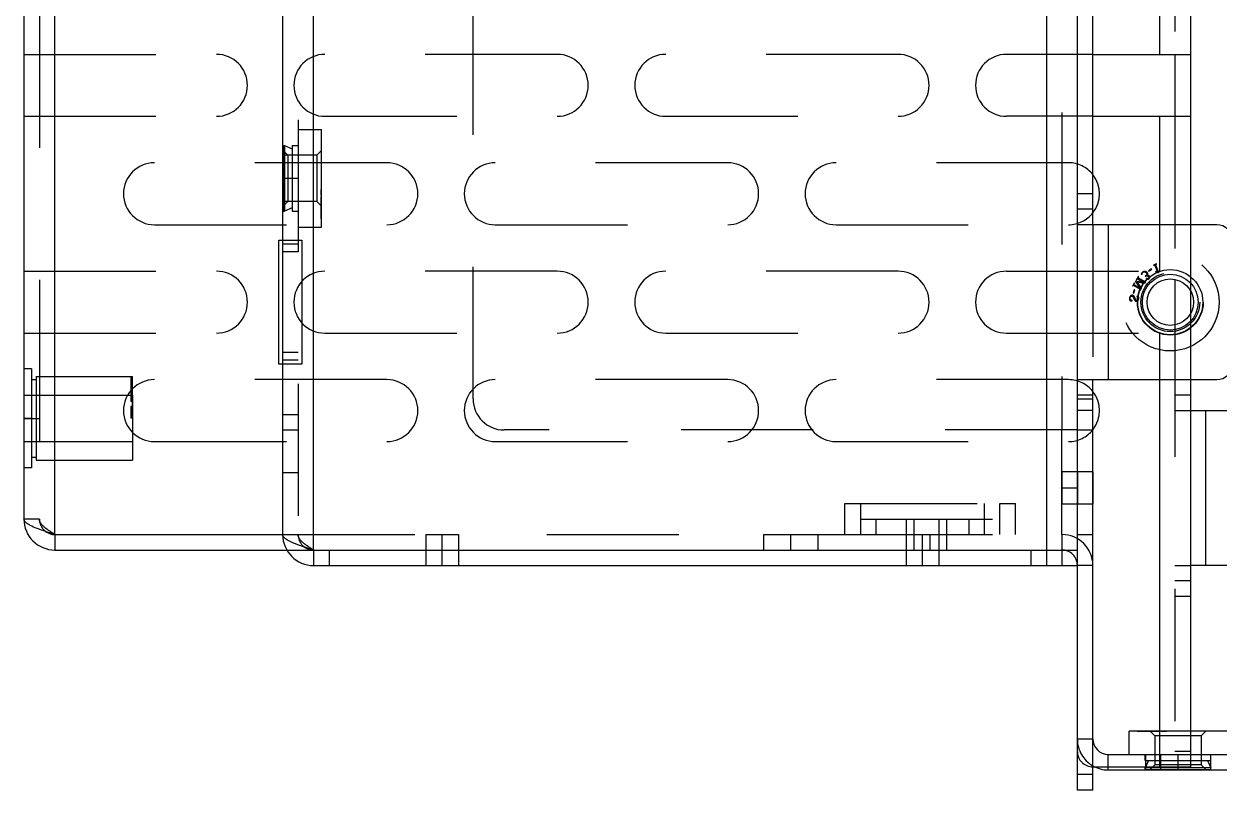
# Model space of a CAD drawing. Header units: millimetres. Extents: x 0 to 8948, y -1340 to 1100.
# Drawn here: x 4561 to 4638.1, y -866.8 to -817.4 of the extents above; entities that cross this region are included whole.
import ezdxf

# ---------------------------------------------------------------- set-up
doc = ezdxf.new("R2010")
doc.units = ezdxf.units.MM
doc.header["$LTSCALE"] = 85.25
doc.linetypes.add('HIDDEN', pattern=[0.2, 0.1, -0.1])
doc.layers.get('0').update_dxf_attribs({"linetype": 'CONTINUOUS'})
doc.layers.add('02___PRT_ALL_AXES', color=7, linetype='CONTINUOUS')
doc.layers.add('DEFAULT_2', color=8, linetype='HIDDEN')

msp = doc.modelspace()

# ---------------------------------------------------------------- linework, layer by layer
at = {"color": 3, "linetype": 'Continuous'}
for p, q in [((4628.959, -866.829), (4628.959, -613.329)), ((4562.959, -850.329), (4562.959, -645.329)), ((4560.959, -646.329), (4560.959, -849.329)), ((4577.659, -789.454), (4577.659, -850.329)), ((4579.659, -851.329), (4579.659, -806.03)), ((4626.959, -806.03), (4626.959, -851.329)), ((4635.259, -819.329), (4635.259, -823.329)), ((4637.959, -830.329), (4628.959, -830.329)), ((4630.959, -830.329), (4630.959, -840.329)), ((4577.409, -831.329), (4577.659, -831.329)), ((4577.409, -839.329), (4577.409, -831.329)), ((4635.259, -833.864), (4635.259, -836.795)), ((4577.659, -839.329), (4577.409, -839.329)), ((4628.959, -840.329), (4637.959, -840.329)), ((4562.959, -850.329), (4577.659, -850.329)), ((4562.959, -851.329), (4577.927, -851.329)), ((4579.659, -851.329), (4628.959, -851.329)), ((4579.659, -852.329), (4628.959, -852.329)), ((4630.959, -865.529), (4640.959, -865.529))]:
    msp.add_line(p, q, dxfattribs=at)
at = {"color": 7, "linetype": 'Continuous'}
for p, q in [((4629.959, -830.329), (4629.959, -742.329)), ((4636.259, -758), (4636.259, -830.329)), ((4634.259, -809.329), (4634.259, -819.329)), ((4629.959, -819.329), (4636.259, -819.329)), ((4629.959, -823.329), (4636.259, -823.329)), ((4634.259, -823.329), (4634.259, -830.329)), ((4629.959, -828.329), (4628.959, -828.329)), ((4629.959, -829.329), (4628.959, -829.329)), ((4636.259, -834.586), (4636.259, -836.073)), ((4629.959, -866.829), (4629.959, -840.329)), ((4634.259, -840.329), (4634.259, -863.029)), ((4636.259, -840.329), (4636.259, -863.029)), ((4629.959, -841.329), (4628.959, -841.329)), ((4629.959, -842.329), (4628.959, -842.329)), ((4636.259, -842.329), (4644.259, -842.329)), ((4637.259, -852.329), (4637.259, -842.329)), ((4562.959, -850.329), (4562.959, -851.329)), ((4579.659, -851.329), (4579.659, -852.329)), ((4627.959, -851.329), (4627.959, -852.329)), ((4644.259, -852.329), (4636.259, -852.329)), ((4638.609, -863.029), (4632.309, -863.029)), ((4632.309, -864.529), (4632.309, -863.029)), ((4630.959, -864.529), (4640.959, -864.529)), ((4630.959, -865.529), (4630.959, -864.529)), ((4629.959, -865.329), (4630.104, -865.329)), ((4629.959, -865.829), (4628.959, -865.829)), ((4629.959, -866.829), (4628.959, -866.829))]:
    msp.add_line(p, q, dxfattribs=at)
for radius in [1.8, 1.5]:
    msp.add_circle((4634.959, -835.329), radius, dxfattribs=at)
for centre, radius, start, end in [((4628.388, -828.329), 2, 321.87082, 38.12918), ((4628.388, -842.329), 2, 321.87082, 38.12918), ((4562.959, -849.329), 1, 234.96851, 270), ((4630.959, -863.529), 1, 180, 270)]:
    msp.add_arc(centre, radius, start, end, dxfattribs=at)
at = {"color": 3, "linetype": 'Continuous'}
for centre, radius, start, end in [((4637.959, -831.329), 1, 0, 90), ((4637.959, -839.329), 1, 270, 0), ((4562.959, -849.329), 2, 180, 270), ((4579.659, -850.329), 2, 180, 270), ((4630.959, -863.529), 2, 239.86467, 270)]:
    msp.add_arc(centre, radius, start, end, dxfattribs=at)
for points, knots in [([(4562.385, -850.144), (4562.193, -850.08), (4561.843, -849.959), (4561.441, -849.79), (4561.193, -849.645), (4561.04, -849.527), (4560.959, -849.405), (4560.959, -849.329)], [0, 0, 0, 0, 0.358974, 0.654126, 0.770894, 0.865748, 1, 1, 1, 1]), ([(4562.959, -850.329), (4562.815, -850.283), (4562.623, -850.222), (4562.432, -850.16), (4562.385, -850.144)], [0, 0, 0, 0, 0.754218, 1, 1, 1, 1]), ([(4578.368, -850.883), (4578.186, -850.807), (4577.914, -850.696), (4577.659, -850.441), (4577.659, -850.329)], [0, 0, 0, 0, 0.639668, 1, 1, 1, 1]), ([(4579.091, -851.146), (4579.026, -851.125), (4578.783, -851.043), (4578.542, -850.955), (4578.368, -850.883)], [0, 0, 0, 0, 0.267533, 1, 1, 1, 1])]:
    msp.add_open_spline(points, degree=3, knots=knots, dxfattribs=at)
msp.add_open_spline([(4579.659, -851.329), (4579.47, -851.269), (4579.28, -851.209), (4579.091, -851.146)], degree=3, dxfattribs=at)
at = {"layer": '02___PRT_ALL_AXES', "color": 8, "linetype": 'HIDDEN'}
for p, q in [((4578.659, -825.829), (4577.659, -825.829)), ((4577.659, -825.829), (4577.659, -828.829)), ((4578.659, -825.829), (4578.659, -828.829)), ((4577.659, -827.329), (4578.659, -827.329)), ((4578.659, -828.829), (4577.659, -828.829)), ((4561.759, -840.129), (4567.959, -840.129)), ((4560.959, -841.329), (4567.959, -841.329)), ((4560.959, -841.329), (4560.959, -844.329)), ((4561.959, -841.329), (4561.959, -844.329)), ((4567.959, -841.329), (4567.959, -845.529)), ((4560.959, -842.829), (4561.959, -842.829)), ((4560.959, -844.329), (4567.959, -844.329)), ((4561.759, -845.529), (4567.959, -845.529)), ((4629.959, -846.279), (4627.959, -846.279)), ((4627.959, -846.28), (4627.959, -848.378)), ((4628.959, -846.279), (4628.959, -848.379)), ((4629.959, -846.279), (4629.959, -848.379)), ((4628.959, -847.329), (4627.959, -847.329)), ((4629.959, -848.379), (4627.959, -848.379)), ((4617.909, -849.329), (4620.509, -849.329)), ((4617.909, -849.329), (4617.909, -852.329)), ((4618.409, -849.329), (4618.409, -851.329)), ((4620.009, -849.329), (4620.009, -852.329)), ((4620.509, -849.329), (4620.509, -851.329)), ((4586.909, -850.329), (4589.009, -850.329)), ((4586.909, -850.329), (4586.909, -852.329)), ((4587.959, -852.329), (4587.959, -850.329)), ((4589.009, -850.329), (4589.009, -852.329)), ((4608.709, -850.329), (4612.209, -850.329)), ((4608.709, -850.329), (4608.709, -851.329)), ((4610.459, -851.329), (4610.459, -850.329)), ((4612.209, -850.329), (4612.209, -851.329)), ((4617.909, -850.329), (4620.509, -850.329)), ((4618.959, -852.329), (4618.959, -850.329)), ((4619.459, -851.329), (4619.459, -850.329)), ((4586.909, -851.329), (4589.009, -851.329)), ((4608.709, -851.329), (4612.209, -851.329)), ((4617.909, -851.329), (4620.509, -851.329)), ((4586.91, -852.329), (4589.008, -852.329)), ((4617.91, -852.329), (4620.008, -852.329)), ((4633.359, -864.529), (4637.559, -864.529)), ((4633.359, -864.529), (4633.359, -865.529)), ((4635.459, -865.529), (4635.459, -864.529)), ((4637.559, -864.529), (4637.559, -865.529)), ((4633.359, -865.529), (4637.559, -865.529))]:
    msp.add_line(p, q, dxfattribs=at)
at = {"layer": '02___PRT_ALL_AXES', "color": 3, "linetype": 'Continuous'}
msp.add_circle((4634.959, -835.329), 2.1, dxfattribs=at)
at = {"layer": 'DEFAULT_2', "color": 8, "linetype": 'HIDDEN'}
for p, q in [((4561.959, -646.329), (4561.959, -849.329)), ((4578.659, -789.454), (4578.659, -850.329)), ((4627.959, -806.03), (4627.959, -843.579)), ((4589.959, -841.579), (4589.959, -807.079)), ((4635.259, -809.329), (4635.259, -819.329)), ((4560.959, -819.329), (4573.388, -819.329)), ((4595.388, -819.329), (4580.388, -819.329)), ((4617.388, -819.329), (4602.388, -819.329)), ((4629.959, -819.329), (4624.388, -819.329)), ((4560.959, -823.329), (4573.388, -823.329)), ((4580.388, -823.329), (4595.388, -823.329)), ((4602.388, -823.329), (4617.388, -823.329)), ((4629.959, -823.329), (4624.388, -823.329)), ((4635.259, -823.329), (4635.259, -833.864)), ((4578.659, -824.179), (4580.159, -824.179)), ((4580.159, -830.479), (4580.159, -824.179)), ((4577.689, -825.204), (4577.789, -825.204)), ((4577.689, -825.204), (4577.689, -829.454)), ((4577.789, -825.204), (4578.279, -825.43)), ((4577.789, -825.204), (4577.789, -829.454)), ((4578.279, -825.204), (4578.659, -825.204)), ((4578.279, -825.204), (4578.279, -829.454)), ((4577.689, -825.529), (4577.989, -825.829)), ((4579.859, -825.829), (4577.989, -825.829)), ((4577.989, -825.829), (4577.989, -828.829)), ((4579.859, -825.829), (4580.159, -825.529)), ((4579.859, -825.829), (4579.859, -828.829)), ((4584.388, -826.329), (4569.388, -826.329)), ((4606.388, -826.329), (4591.388, -826.329)), ((4628.388, -826.329), (4613.388, -826.329)), ((4580.139, -828.065), (4580.159, -828.065)), ((4580.139, -828.416), (4580.139, -828.065)), ((4580.159, -828.093), (4580.139, -828.093)), ((4580.139, -828.149), (4580.159, -828.149)), ((4580.139, -828.214), (4580.159, -828.214)), ((4580.139, -828.22), (4580.159, -828.22)), ((4580.159, -828.25), (4580.139, -828.25)), ((4580.139, -828.266), (4580.159, -828.266)), ((4580.139, -828.269), (4580.159, -828.269)), ((4580.139, -828.276), (4580.159, -828.276)), ((4580.139, -828.281), (4580.159, -828.281)), ((4580.139, -828.317), (4580.159, -828.317)), ((4580.159, -828.321), (4580.139, -828.321)), ((4580.139, -828.364), (4580.159, -828.364)), ((4580.139, -828.411), (4580.159, -828.411)), ((4580.159, -828.416), (4580.139, -828.416)), ((4580.139, -828.528), (4580.159, -828.528)), ((4580.139, -829.958), (4580.139, -828.528)), ((4580.139, -828.548), (4580.159, -828.548)), ((4577.989, -828.829), (4577.689, -829.129)), ((4578.279, -829.229), (4577.789, -829.454)), ((4579.859, -828.829), (4577.989, -828.829)), ((4579.859, -828.829), (4580.159, -829.129)), ((4580.159, -828.65), (4580.139, -828.65)), ((4580.139, -828.651), (4580.159, -828.651)), ((4580.139, -828.668), (4580.159, -828.668)), ((4580.139, -828.694), (4580.159, -828.694)), ((4580.139, -828.71), (4580.159, -828.71)), ((4580.139, -828.711), (4580.159, -828.711)), ((4580.159, -828.711), (4580.139, -828.711)), ((4580.139, -828.731), (4580.159, -828.731)), ((4580.139, -828.732), (4580.159, -828.732)), ((4580.139, -828.742), (4580.159, -828.742)), ((4580.139, -828.781), (4580.159, -828.781)), ((4580.139, -828.785), (4580.159, -828.785)), ((4580.139, -828.808), (4580.159, -828.808)), ((4580.139, -828.826), (4580.159, -828.826)), ((4580.139, -828.833), (4580.159, -828.833)), ((4580.159, -828.845), (4580.139, -828.845)), ((4580.139, -828.846), (4580.159, -828.846)), ((4580.139, -828.874), (4580.159, -828.874)), ((4580.139, -828.888), (4580.159, -828.888)), ((4580.139, -828.89), (4580.159, -828.89)), ((4580.139, -828.894), (4580.159, -828.894)), ((4580.159, -828.897), (4580.139, -828.897)), ((4580.139, -828.91), (4580.159, -828.91)), ((4580.139, -828.941), (4580.159, -828.941)), ((4580.139, -828.942), (4580.159, -828.942)), ((4580.159, -828.946), (4580.139, -828.946)), ((4580.139, -828.949), (4580.159, -828.949)), ((4580.139, -828.972), (4580.159, -828.972)), ((4580.139, -828.982), (4580.159, -828.982)), ((4580.139, -828.986), (4580.159, -828.986)), ((4580.139, -828.998), (4580.159, -828.998)), ((4580.159, -829.019), (4580.139, -829.019)), ((4580.139, -829.05), (4580.159, -829.05)), ((4580.139, -829.103), (4580.159, -829.103)), ((4580.139, -829.132), (4580.159, -829.132)), ((4580.139, -829.141), (4580.159, -829.141)), ((4580.139, -829.157), (4580.159, -829.157)), ((4580.139, -829.176), (4580.159, -829.176)), ((4580.159, -829.185), (4580.139, -829.185)), ((4580.159, -829.193), (4580.139, -829.193)), ((4580.139, -829.193), (4580.159, -829.193)), ((4580.139, -829.2), (4580.159, -829.2)), ((4580.139, -829.23), (4580.159, -829.23)), ((4580.139, -829.247), (4580.159, -829.247)), ((4580.139, -829.251), (4580.159, -829.251)), ((4580.139, -829.273), (4580.159, -829.273)), ((4580.139, -829.285), (4580.159, -829.285)), ((4577.689, -829.454), (4577.789, -829.454)), ((4578.279, -829.454), (4578.659, -829.454)), ((4580.159, -829.363), (4580.139, -829.363)), ((4580.139, -829.365), (4580.159, -829.365)), ((4580.139, -829.372), (4580.159, -829.372)), ((4580.139, -829.376), (4580.159, -829.376)), ((4580.139, -829.388), (4580.159, -829.388)), ((4580.159, -829.39), (4580.139, -829.39)), ((4580.139, -829.391), (4580.159, -829.391)), ((4580.159, -829.402), (4580.139, -829.402)), ((4580.139, -829.403), (4580.159, -829.403)), ((4580.139, -829.405), (4580.159, -829.405)), ((4580.159, -829.414), (4580.139, -829.414)), ((4580.139, -829.42), (4580.159, -829.42)), ((4580.139, -829.428), (4580.159, -829.428)), ((4580.139, -829.447), (4580.159, -829.447)), ((4580.139, -829.453), (4580.159, -829.453)), ((4580.139, -829.467), (4580.159, -829.467)), ((4580.139, -829.472), (4580.159, -829.472)), ((4580.139, -829.494), (4580.159, -829.494)), ((4580.139, -829.495), (4580.159, -829.495)), ((4580.139, -829.497), (4580.159, -829.497)), ((4580.139, -829.51), (4580.159, -829.51)), ((4580.159, -829.522), (4580.139, -829.522)), ((4580.139, -829.531), (4580.159, -829.531)), ((4580.139, -829.549), (4580.159, -829.549)), ((4580.139, -829.587), (4580.159, -829.587)), ((4580.139, -829.606), (4580.159, -829.606)), ((4580.139, -829.619), (4580.159, -829.619)), ((4580.139, -829.627), (4580.159, -829.627)), ((4580.139, -829.638), (4580.159, -829.638)), ((4580.139, -829.649), (4580.159, -829.649)), ((4580.139, -829.651), (4580.159, -829.651)), ((4580.159, -829.662), (4580.139, -829.662)), ((4580.139, -829.664), (4580.159, -829.664)), ((4580.139, -829.671), (4580.159, -829.671)), ((4580.159, -829.673), (4580.139, -829.673)), ((4580.139, -829.676), (4580.159, -829.676)), ((4580.139, -829.689), (4580.159, -829.689)), ((4580.139, -829.692), (4580.159, -829.692)), ((4580.139, -829.693), (4580.159, -829.693)), ((4580.139, -829.709), (4580.159, -829.709)), ((4580.139, -829.726), (4580.159, -829.726)), ((4580.139, -829.727), (4580.159, -829.727)), ((4580.139, -829.745), (4580.159, -829.745)), ((4580.139, -829.76), (4580.159, -829.76)), ((4580.139, -829.766), (4580.159, -829.766)), ((4580.159, -829.772), (4580.139, -829.772)), ((4580.139, -829.794), (4580.159, -829.794)), ((4580.139, -829.795), (4580.159, -829.795)), ((4580.139, -829.809), (4580.159, -829.809)), ((4580.139, -829.889), (4580.159, -829.889)), ((4580.139, -829.894), (4580.159, -829.894)), ((4580.139, -829.898), (4580.159, -829.898)), ((4580.139, -829.93), (4580.159, -829.93)), ((4580.159, -829.931), (4580.139, -829.931)), ((4580.139, -829.956), (4580.159, -829.956)), ((4580.139, -829.958), (4580.159, -829.958)), ((4569.388, -830.329), (4584.388, -830.329)), ((4578.659, -830.479), (4580.159, -830.479)), ((4591.388, -830.329), (4606.388, -830.329)), ((4613.388, -830.329), (4628.388, -830.329)), ((4629.959, -830.329), (4629.959, -840.329)), ((4634.259, -830.329), (4634.259, -833.329)), ((4636.259, -830.329), (4636.259, -834.586)), ((4577.659, -831.329), (4578.909, -831.329)), ((4578.659, -831.579), (4577.659, -831.579)), ((4578.909, -831.329), (4578.909, -839.329)), ((4578.659, -832.079), (4577.659, -832.079)), ((4633.74, -833.182), (4633.558, -833.296)), ((4633.578, -833.33), (4633.761, -833.216)), ((4633.761, -833.216), (4633.74, -833.182)), ((4633.872, -832.936), (4633.878, -832.949)), ((4633.878, -832.949), (4633.925, -832.938)), ((4633.968, -832.959), (4634.14, -833.374)), ((4634.223, -833.418), (4634.023, -832.936)), ((4634.038, -832.89), (4634.074, -832.867)), ((4634.074, -832.867), (4634.069, -832.854)), ((4560.959, -833.329), (4573.388, -833.329)), ((4595.388, -833.329), (4580.388, -833.329)), ((4617.388, -833.329), (4602.388, -833.329)), ((4624.388, -833.329), (4636.259, -833.329)), ((4633.238, -834.061), (4632.702, -833.976)), ((4632.702, -833.976), (4633.042, -834.463)), ((4632.766, -833.877), (4632.779, -833.885)), ((4632.779, -833.885), (4632.816, -833.844)), ((4632.875, -833.842), (4633.238, -834.061)), ((4632.886, -833.736), (4632.913, -833.662)), ((4632.913, -833.662), (4632.9, -833.655)), ((4633.27, -833.998), (4632.916, -833.785)), ((4633.095, -833.523), (4633.112, -833.53)), ((4633.379, -833.944), (4633.34, -833.986)), ((4633.343, -833.621), (4633.347, -833.64)), ((4633.391, -833.952), (4633.379, -833.944)), ((4633.401, -833.799), (4633.395, -833.816)), ((4633.558, -833.296), (4633.578, -833.33)), ((4634.013, -833.351), (4634.008, -833.371)), ((4634.14, -833.374), (4634.013, -833.351)), ((4634.195, -833.429), (4634.223, -833.418)), ((4632.517, -834.292), (4632.529, -834.299)), ((4632.529, -834.299), (4632.563, -834.261)), ((4632.625, -834.528), (4632.562, -834.734)), ((4632.562, -834.734), (4632.599, -834.745)), ((4632.599, -834.745), (4632.662, -834.539)), ((4632.615, -834.174), (4632.651, -834.098)), ((4632.662, -834.539), (4632.625, -834.528)), ((4632.626, -834.243), (4633.038, -834.491)), ((4632.651, -834.098), (4632.638, -834.09)), ((4633.042, -834.463), (4632.64, -834.221)), ((4632.822, -834.023), (4633.303, -834.098)), ((4633.104, -834.428), (4632.822, -834.023)), ((4633.038, -834.491), (4633.003, -834.567)), ((4633.003, -834.567), (4633.016, -834.575)), ((4632.358, -835.233), (4632.493, -835.238)), ((4632.493, -835.238), (4632.495, -835.225)), ((4632.795, -834.959), (4632.794, -834.971)), ((4632.898, -834.967), (4632.795, -834.959)), ((4636.259, -836.073), (4636.259, -840.329)), ((4635.259, -836.795), (4635.259, -865.329)), ((4560.959, -837.329), (4573.388, -837.329)), ((4580.388, -837.329), (4595.388, -837.329)), ((4602.388, -837.329), (4617.388, -837.329)), ((4624.388, -837.329), (4636.259, -837.329)), ((4634.259, -837.329), (4634.259, -840.329)), ((4578.659, -838.579), (4577.659, -838.579)), ((4578.659, -839.079), (4577.659, -839.079)), ((4578.909, -839.329), (4577.659, -839.329)), ((4561.459, -839.629), (4560.959, -839.629)), ((4561.459, -839.629), (4561.459, -846.029)), ((4561.759, -840.13), (4561.759, -845.529)), ((4567.859, -840.132), (4567.959, -840.132)), ((4567.859, -840.132), (4567.859, -841.746)), ((4567.859, -840.136), (4567.959, -840.136)), ((4567.859, -840.144), (4567.959, -840.144)), ((4567.859, -840.147), (4567.959, -840.147)), ((4567.959, -842.829), (4567.959, -840.129)), ((4561.459, -840.329), (4561.759, -840.329)), ((4567.859, -840.189), (4567.959, -840.189)), ((4567.859, -840.219), (4567.959, -840.219)), ((4567.959, -840.242), (4567.859, -840.242)), ((4567.959, -840.441), (4567.859, -840.441)), ((4567.959, -840.446), (4567.859, -840.446)), ((4567.959, -840.448), (4567.859, -840.448)), ((4567.859, -840.471), (4567.959, -840.471)), ((4567.959, -840.479), (4567.859, -840.479)), ((4567.959, -840.523), (4567.859, -840.523)), ((4567.959, -840.536), (4567.859, -840.536)), ((4567.959, -840.539), (4567.859, -840.539)), ((4567.959, -840.551), (4567.859, -840.551)), ((4567.859, -840.563), (4567.959, -840.563)), ((4567.959, -840.575), (4567.859, -840.575)), ((4567.959, -840.577), (4567.859, -840.577)), ((4567.959, -840.62), (4567.859, -840.62)), ((4567.959, -840.639), (4567.859, -840.639)), ((4567.959, -840.699), (4567.859, -840.699)), ((4567.959, -840.711), (4567.859, -840.711)), ((4567.959, -840.751), (4567.859, -840.751)), ((4567.959, -840.768), (4567.859, -840.768)), ((4567.959, -840.809), (4567.859, -840.809)), ((4567.959, -840.844), (4567.859, -840.844)), ((4567.959, -840.856), (4567.859, -840.856)), ((4567.959, -840.895), (4567.859, -840.895)), ((4567.959, -840.895), (4567.859, -840.895)), ((4567.959, -840.909), (4567.859, -840.909)), ((4567.959, -840.929), (4567.859, -840.929)), ((4584.388, -840.329), (4569.388, -840.329)), ((4606.388, -840.329), (4591.388, -840.329)), ((4628.388, -840.329), (4613.388, -840.329)), ((4567.959, -840.938), (4567.859, -840.938)), ((4567.959, -840.948), (4567.859, -840.948)), ((4567.959, -840.968), (4567.859, -840.968)), ((4567.959, -840.98), (4567.859, -840.98)), ((4567.959, -840.982), (4567.859, -840.982)), ((4567.959, -840.984), (4567.859, -840.984)), ((4567.959, -840.989), (4567.859, -840.989)), ((4567.959, -841.011), (4567.859, -841.011)), ((4567.959, -841.043), (4567.859, -841.043)), ((4567.959, -841.045), (4567.859, -841.045)), ((4567.959, -841.061), (4567.859, -841.061)), ((4567.959, -841.073), (4567.859, -841.073)), ((4567.959, -841.078), (4567.859, -841.078)), ((4567.959, -841.098), (4567.859, -841.098)), ((4567.959, -841.112), (4567.859, -841.112)), ((4567.959, -841.112), (4567.859, -841.112)), ((4567.959, -841.119), (4567.859, -841.119)), ((4567.959, -841.156), (4567.859, -841.156)), ((4567.959, -841.158), (4567.859, -841.158)), ((4567.959, -841.169), (4567.859, -841.169)), ((4567.959, -841.17), (4567.859, -841.17)), ((4567.959, -841.188), (4567.859, -841.188)), ((4567.959, -841.189), (4567.859, -841.189)), ((4567.959, -841.234), (4567.859, -841.234)), ((4567.959, -841.26), (4567.859, -841.26)), ((4567.959, -841.264), (4567.859, -841.264)), ((4567.959, -841.268), (4567.859, -841.268)), ((4567.959, -841.301), (4567.859, -841.301)), ((4567.959, -841.303), (4567.859, -841.303)), ((4567.959, -841.318), (4567.859, -841.318)), ((4567.959, -841.334), (4567.859, -841.334)), ((4567.959, -841.338), (4567.859, -841.338)), ((4567.959, -841.355), (4567.859, -841.355)), ((4567.959, -841.361), (4567.859, -841.361)), ((4567.959, -841.362), (4567.859, -841.362)), ((4567.959, -841.366), (4567.859, -841.366)), ((4567.959, -841.383), (4567.859, -841.383)), ((4567.959, -841.417), (4567.859, -841.417)), ((4567.959, -841.427), (4567.859, -841.427)), ((4567.959, -841.44), (4567.859, -841.44)), ((4567.959, -841.447), (4567.859, -841.447)), ((4567.959, -841.461), (4567.859, -841.461)), ((4567.959, -841.508), (4567.859, -841.508)), ((4567.959, -841.512), (4567.859, -841.512)), ((4567.959, -841.537), (4567.859, -841.537)), ((4567.959, -841.546), (4567.859, -841.546)), ((4567.959, -841.561), (4567.859, -841.561)), ((4567.959, -841.571), (4567.859, -841.571)), ((4567.959, -841.595), (4567.859, -841.595)), ((4567.959, -841.6), (4567.859, -841.6)), ((4567.959, -841.647), (4567.859, -841.647)), ((4567.959, -841.681), (4567.859, -841.681)), ((4628.959, -841.579), (4629.959, -841.579)), ((4636.259, -841.329), (4635.259, -841.329)), ((4567.959, -841.742), (4567.859, -841.742)), ((4567.959, -841.746), (4567.859, -841.746)), ((4567.959, -842.068), (4567.859, -842.068)), ((4567.859, -842.068), (4567.859, -842.823)), ((4567.859, -842.079), (4567.959, -842.079)), ((4567.959, -842.092), (4567.859, -842.092)), ((4567.859, -842.198), (4567.959, -842.198)), ((4635.259, -842.329), (4636.259, -842.329)), ((4561.459, -842.829), (4560.959, -842.829)), ((4567.959, -842.678), (4567.859, -842.678)), ((4567.959, -842.8), (4567.859, -842.8)), ((4567.959, -842.823), (4567.859, -842.823)), ((4577.659, -842.579), (4578.659, -842.579)), ((4577.659, -843.579), (4578.659, -843.579)), ((4628.959, -843.579), (4591.959, -843.579)), ((4627.959, -850.329), (4627.959, -843.579)), ((4628.959, -843.579), (4629.959, -843.579)), ((4569.388, -844.329), (4584.388, -844.329)), ((4591.388, -844.329), (4606.388, -844.329)), ((4613.388, -844.329), (4628.388, -844.329)), ((4561.459, -845.329), (4561.759, -845.329)), ((4561.459, -846.029), (4560.959, -846.029)), ((4577.659, -846.329), (4578.659, -846.329)), ((4613.959, -848.329), (4623.959, -848.329)), ((4613.959, -850.329), (4613.959, -848.329)), ((4614.959, -848.329), (4614.959, -850.329)), ((4622.959, -850.329), (4622.959, -848.329)), ((4623.959, -848.329), (4624.959, -848.329)), ((4623.959, -850.329), (4623.959, -848.329)), ((4624.959, -850.329), (4624.959, -848.329)), ((4561.959, -849.329), (4560.959, -849.329)), ((4614.959, -849.329), (4623.959, -849.329)), ((4615.959, -849.329), (4615.959, -850.329)), ((4621.959, -849.329), (4621.959, -850.329)), ((4577.659, -850.329), (4613.959, -850.329)), ((4613.959, -850.329), (4614.959, -850.329)), ((4614.959, -850.329), (4628.959, -850.329)), ((4627.959, -850.329), (4627.959, -851.329)), ((4628.959, -850.329), (4629.959, -850.329)), ((4577.927, -851.329), (4579.659, -851.329)), ((4580.659, -851.329), (4580.659, -852.329)), ((4625.959, -851.329), (4625.959, -852.329)), ((4626.959, -851.329), (4626.959, -852.329)), ((4629.959, -852.329), (4628.959, -852.329)), ((4635.259, -852.329), (4636.259, -852.329)), ((4636.259, -853.329), (4635.259, -853.329)), ((4636.259, -854.329), (4635.259, -854.329)), ((4632.83, -863.029), (4632.83, -863.049)), ((4634.261, -863.049), (4632.83, -863.049)), ((4632.832, -863.049), (4632.832, -863.029)), ((4632.858, -863.029), (4632.858, -863.049)), ((4632.859, -863.049), (4632.859, -863.029)), ((4632.89, -863.049), (4632.89, -863.029)), ((4632.894, -863.049), (4632.894, -863.029)), ((4632.9, -863.049), (4632.9, -863.029)), ((4632.98, -863.049), (4632.98, -863.029)), ((4632.993, -863.049), (4632.993, -863.029)), ((4632.995, -863.049), (4632.995, -863.029)), ((4633.017, -863.029), (4633.017, -863.049)), ((4633.023, -863.049), (4633.023, -863.029)), ((4633.029, -863.049), (4633.029, -863.029)), ((4633.044, -863.049), (4633.044, -863.029)), ((4633.062, -863.049), (4633.062, -863.029)), ((4633.063, -863.049), (4633.063, -863.029)), ((4633.08, -863.049), (4633.08, -863.029)), ((4633.096, -863.049), (4633.096, -863.029)), ((4633.096, -863.049), (4633.096, -863.029)), ((4633.099, -863.049), (4633.099, -863.029)), ((4633.112, -863.029), (4633.112, -863.049)), ((4633.115, -863.029), (4633.115, -863.049)), ((4633.118, -863.049), (4633.118, -863.029)), ((4633.125, -863.049), (4633.125, -863.029)), ((4633.126, -863.029), (4633.126, -863.049)), ((4633.138, -863.049), (4633.138, -863.029)), ((4633.14, -863.049), (4633.14, -863.029)), ((4633.151, -863.049), (4633.151, -863.029)), ((4633.162, -863.049), (4633.162, -863.029)), ((4633.17, -863.049), (4633.17, -863.029)), ((4633.183, -863.049), (4633.183, -863.029)), ((4633.202, -863.049), (4633.202, -863.029)), ((4633.239, -863.049), (4633.239, -863.029)), ((4633.258, -863.049), (4633.258, -863.029)), ((4633.266, -863.029), (4633.266, -863.049)), ((4633.279, -863.049), (4633.279, -863.029)), ((4633.292, -863.049), (4633.292, -863.029)), ((4633.294, -863.049), (4633.294, -863.029)), ((4633.295, -863.049), (4633.295, -863.029)), ((4633.316, -863.049), (4633.316, -863.029)), ((4633.322, -863.049), (4633.322, -863.029)), ((4633.336, -863.049), (4633.336, -863.029)), ((4633.341, -863.049), (4633.341, -863.029)), ((4633.361, -863.049), (4633.361, -863.029)), ((4633.369, -863.049), (4633.369, -863.029)), ((4633.375, -863.029), (4633.375, -863.049)), ((4633.383, -863.029), (4633.383, -863.049)), ((4633.386, -863.049), (4633.386, -863.029)), ((4633.386, -863.029), (4633.386, -863.049)), ((4633.398, -863.049), (4633.398, -863.029)), ((4633.399, -863.049), (4633.399, -863.029)), ((4633.4, -863.049), (4633.4, -863.029)), ((4633.413, -863.049), (4633.413, -863.029)), ((4633.416, -863.049), (4633.416, -863.029)), ((4633.424, -863.049), (4633.424, -863.029)), ((4633.426, -863.049), (4633.426, -863.029)), ((4633.503, -863.049), (4633.503, -863.029)), ((4633.516, -863.049), (4633.516, -863.029)), ((4633.538, -863.049), (4633.538, -863.029)), ((4633.542, -863.049), (4633.542, -863.029)), ((4633.559, -863.049), (4633.559, -863.029)), ((4633.588, -863.029), (4633.588, -863.049)), ((4633.595, -863.029), (4633.595, -863.049)), ((4633.596, -863.049), (4633.596, -863.029)), ((4633.604, -863.029), (4633.604, -863.049)), ((4633.612, -863.049), (4633.612, -863.029)), ((4633.632, -863.049), (4633.632, -863.029)), ((4633.648, -863.049), (4633.648, -863.029)), ((4633.657, -863.049), (4633.657, -863.029)), ((4633.959, -863.329), (4633.659, -863.029)), ((4633.686, -863.049), (4633.686, -863.029)), ((4633.738, -863.049), (4633.738, -863.029)), ((4633.77, -863.029), (4633.77, -863.049)), ((4633.79, -863.049), (4633.79, -863.029)), ((4633.803, -863.049), (4633.803, -863.029)), ((4633.807, -863.049), (4633.807, -863.029)), ((4633.817, -863.049), (4633.817, -863.029)), ((4633.84, -863.049), (4633.84, -863.029)), ((4633.843, -863.029), (4633.843, -863.049)), ((4633.847, -863.049), (4633.847, -863.029)), ((4633.847, -863.049), (4633.847, -863.029)), ((4633.879, -863.049), (4633.879, -863.029)), ((4633.891, -863.029), (4633.891, -863.049)), ((4633.895, -863.049), (4633.895, -863.029)), ((4633.899, -863.049), (4633.899, -863.029)), ((4633.901, -863.049), (4633.901, -863.029)), ((4633.915, -863.049), (4633.915, -863.029)), ((4633.943, -863.049), (4633.943, -863.029)), ((4633.943, -863.049), (4633.943, -863.029)), ((4633.955, -863.049), (4633.955, -863.029)), ((4633.963, -863.049), (4633.963, -863.029)), ((4633.98, -863.049), (4633.98, -863.029)), ((4634.004, -863.049), (4634.004, -863.029)), ((4634.008, -863.049), (4634.008, -863.029)), ((4634.047, -863.049), (4634.047, -863.029)), ((4634.056, -863.049), (4634.056, -863.029)), ((4634.058, -863.049), (4634.058, -863.029)), ((4634.077, -863.049), (4634.077, -863.029)), ((4634.078, -863.049), (4634.078, -863.029)), ((4634.078, -863.049), (4634.078, -863.029)), ((4634.094, -863.049), (4634.094, -863.029)), ((4634.121, -863.049), (4634.121, -863.029)), ((4634.138, -863.049), (4634.138, -863.029)), ((4634.139, -863.049), (4634.139, -863.029)), ((4634.24, -863.049), (4634.24, -863.029)), ((4634.259, -863.029), (4634.259, -865.329)), ((4634.261, -863.049), (4634.261, -863.029)), ((4634.372, -863.029), (4634.372, -863.049)), ((4634.723, -863.049), (4634.372, -863.049)), ((4634.378, -863.049), (4634.378, -863.029)), ((4634.425, -863.049), (4634.425, -863.029)), ((4634.468, -863.029), (4634.468, -863.049)), ((4634.472, -863.049), (4634.472, -863.029)), ((4634.508, -863.049), (4634.508, -863.029)), ((4634.513, -863.049), (4634.513, -863.029)), ((4634.519, -863.029), (4634.519, -863.049)), ((4634.523, -863.049), (4634.523, -863.029)), ((4634.538, -863.029), (4634.538, -863.049)), ((4634.569, -863.049), (4634.569, -863.029)), ((4634.574, -863.049), (4634.574, -863.029)), ((4634.64, -863.049), (4634.64, -863.029)), ((4634.695, -863.029), (4634.695, -863.049)), ((4634.723, -863.049), (4634.723, -863.029)), ((4636.259, -863.029), (4636.259, -865.329)), ((4636.959, -863.329), (4637.259, -863.029)), ((4628.959, -863.529), (4629.959, -863.529)), ((4636.959, -863.329), (4633.959, -863.329)), ((4633.959, -863.329), (4633.959, -865.199)), ((4636.959, -863.329), (4636.959, -865.199)), ((4633.334, -864.909), (4633.334, -864.529)), ((4634.359, -865.529), (4634.359, -864.529)), ((4636.259, -864.329), (4635.259, -864.329)), ((4637.584, -864.909), (4637.584, -864.529)), ((4630.104, -865.329), (4636.259, -865.329)), ((4633.334, -864.909), (4637.584, -864.909)), ((4633.559, -864.909), (4633.334, -865.399)), ((4637.584, -865.399), (4633.334, -865.399)), ((4633.334, -865.499), (4633.334, -865.399)), ((4633.334, -865.499), (4637.584, -865.499)), ((4633.959, -865.199), (4633.659, -865.499)), ((4636.959, -865.199), (4633.959, -865.199)), ((4636.959, -865.199), (4637.259, -865.499)), ((4637.359, -864.909), (4637.584, -865.399)), ((4637.584, -865.499), (4637.584, -865.399))]:
    msp.add_line(p, q, dxfattribs=at)
for radius in [3.15, 2.125, 1.9]:
    msp.add_circle((4634.959, -835.329), radius, dxfattribs=at)
for centre, radius, start, end in [((4573.388, -821.329), 2, 270, 90), ((4580.388, -821.329), 2, 90, 270), ((4595.388, -821.329), 2, 270, 90), ((4602.388, -821.329), 2, 90, 270), ((4617.388, -821.329), 2, 270, 90), ((4624.388, -821.329), 2, 90, 270), ((4569.388, -828.329), 2, 90, 270), ((4584.388, -828.329), 2, 270, 90), ((4591.388, -828.329), 2, 90, 270), ((4606.388, -828.329), 2, 270, 90), ((4613.388, -828.329), 2, 90, 270), ((4628.388, -828.329), 2, 38.12918, 90), ((4628.388, -828.329), 2, 270, 321.87082), ((4573.388, -835.329), 2, 270, 90), ((4580.388, -835.329), 2, 90, 270), ((4595.388, -835.329), 2, 270, 90), ((4602.388, -835.329), 2, 90, 270), ((4617.388, -835.329), 2, 270, 90), ((4624.388, -835.329), 2, 90, 270), ((4634.578, -834.763), 1.438, 148.91018, 152.46337), ((4569.388, -842.329), 2, 90, 270), ((4584.388, -842.329), 2, 270, 90), ((4591.388, -842.329), 2, 90, 270), ((4606.388, -842.329), 2, 270, 90), ((4613.388, -842.329), 2, 90, 270), ((4628.388, -842.329), 2, 38.12918, 90), ((4591.959, -841.579), 2, 180, 270), ((4628.388, -842.329), 2, 270, 321.87082), ((4562.959, -849.329), 1, 180, 234.96851), ((4579.659, -850.329), 1, 180, 270), ((4627.959, -852.329), 2, 0, 90), ((4627.959, -852.329), 1, 0, 90), ((4630.959, -863.529), 2, 180, 239.86467), ((4629.959, -864.329), 1, 180, 270)]:
    msp.add_arc(centre, radius, start, end, dxfattribs=at)
for points in [[(4633.972, -832.897), (4633.935, -832.913), (4633.901, -832.925), (4633.872, -832.936)], [(4633.925, -832.938), (4633.945, -832.934), (4633.96, -832.94), (4633.968, -832.959)], [(4634.069, -832.854), (4634.04, -832.868), (4634.008, -832.882), (4633.972, -832.897)], [(4634.023, -832.936), (4634.015, -832.917), (4634.02, -832.902), (4634.038, -832.89)], [(4632.836, -833.768), (4632.816, -833.8), (4632.793, -833.836), (4632.766, -833.877)], [(4632.816, -833.844), (4632.826, -833.834), (4632.834, -833.828), (4632.841, -833.828)], [(4632.9, -833.655), (4632.872, -833.706), (4632.85, -833.743), (4632.836, -833.768)], [(4632.841, -833.828), (4632.848, -833.828), (4632.859, -833.833), (4632.875, -833.842)], [(4632.886, -833.762), (4632.882, -833.755), (4632.882, -833.747), (4632.886, -833.736)], [(4632.916, -833.785), (4632.9, -833.775), (4632.889, -833.768), (4632.886, -833.762)], [(4633.096, -833.475), (4633.086, -833.497), (4633.086, -833.513), (4633.095, -833.523)], [(4633.157, -833.4), (4633.126, -833.428), (4633.106, -833.454), (4633.096, -833.475)], [(4633.112, -833.53), (4633.12, -833.53), (4633.126, -833.528), (4633.132, -833.523)], [(4633.132, -833.523), (4633.139, -833.517), (4633.144, -833.505), (4633.148, -833.488)], [(4633.148, -833.488), (4633.155, -833.446), (4633.168, -833.417), (4633.186, -833.401)], [(4633.317, -833.338), (4633.258, -833.336), (4633.205, -833.357), (4633.157, -833.4)], [(4633.186, -833.401), (4633.213, -833.377), (4633.247, -833.367), (4633.29, -833.372)], [(4633.29, -833.372), (4633.333, -833.377), (4633.37, -833.396), (4633.401, -833.43)], [(4633.34, -833.986), (4633.327, -834), (4633.316, -834.007), (4633.307, -834.009)], [(4633.463, -833.407), (4633.423, -833.363), (4633.374, -833.34), (4633.317, -833.338)], [(4633.415, -833.597), (4633.398, -833.612), (4633.374, -833.62), (4633.343, -833.621)], [(4633.347, -833.64), (4633.363, -833.64), (4633.381, -833.639), (4633.399, -833.638)], [(4633.347, -834.02), (4633.362, -833.995), (4633.377, -833.972), (4633.391, -833.952)], [(4633.395, -833.816), (4633.436, -833.836), (4633.472, -833.845), (4633.504, -833.843)], [(4633.399, -833.638), (4633.481, -833.63), (4633.533, -833.638), (4633.556, -833.663)], [(4633.401, -833.43), (4633.426, -833.459), (4633.44, -833.489), (4633.443, -833.521)], [(4633.48, -833.812), (4633.455, -833.816), (4633.428, -833.811), (4633.401, -833.799)], [(4633.443, -833.521), (4633.446, -833.553), (4633.437, -833.578), (4633.415, -833.597)], [(4633.455, -833.617), (4633.489, -833.59), (4633.507, -833.557), (4633.508, -833.517)], [(4633.558, -833.619), (4633.531, -833.614), (4633.497, -833.614), (4633.455, -833.617)], [(4633.508, -833.517), (4633.508, -833.478), (4633.493, -833.441), (4633.463, -833.407)], [(4633.547, -833.783), (4633.529, -833.8), (4633.506, -833.809), (4633.48, -833.812)], [(4633.504, -833.843), (4633.536, -833.841), (4633.566, -833.828), (4633.594, -833.803)], [(4633.577, -833.725), (4633.575, -833.747), (4633.565, -833.767), (4633.547, -833.783)], [(4633.556, -833.663), (4633.573, -833.681), (4633.58, -833.702), (4633.577, -833.725)], [(4633.621, -833.653), (4633.605, -833.635), (4633.584, -833.624), (4633.558, -833.619)], [(4633.594, -833.803), (4633.619, -833.78), (4633.634, -833.754), (4633.638, -833.724)], [(4633.638, -833.724), (4633.642, -833.694), (4633.637, -833.671), (4633.621, -833.653)], [(4634.008, -833.371), (4634.057, -833.381), (4634.119, -833.4), (4634.195, -833.429)], [(4632.58, -834.192), (4632.564, -834.218), (4632.543, -834.252), (4632.517, -834.292)], [(4632.563, -834.261), (4632.578, -834.244), (4632.589, -834.235), (4632.596, -834.234)], [(4632.638, -834.09), (4632.621, -834.122), (4632.601, -834.156), (4632.58, -834.192)], [(4632.596, -834.234), (4632.603, -834.232), (4632.614, -834.236), (4632.626, -834.243)], [(4632.64, -834.221), (4632.615, -834.206), (4632.607, -834.19), (4632.615, -834.174)], [(4633.016, -834.575), (4633.019, -834.565), (4633.034, -834.54), (4633.059, -834.498)], [(4633.059, -834.498), (4633.079, -834.464), (4633.095, -834.44), (4633.104, -834.428)], [(4633.307, -834.009), (4633.297, -834.011), (4633.284, -834.007), (4633.27, -833.998)], [(4632.332, -835.069), (4632.326, -835.128), (4632.335, -835.182), (4632.358, -835.233)], [(4632.394, -834.926), (4632.36, -834.958), (4632.339, -835.005), (4632.332, -835.069)], [(4632.39, -835.159), (4632.365, -835.125), (4632.355, -835.09), (4632.359, -835.052)], [(4632.359, -835.052), (4632.363, -835.017), (4632.376, -834.988), (4632.4, -834.966)], [(4632.495, -835.225), (4632.45, -835.215), (4632.416, -835.193), (4632.39, -835.159)], [(4632.523, -834.886), (4632.472, -834.881), (4632.429, -834.894), (4632.394, -834.926)], [(4632.4, -834.966), (4632.424, -834.944), (4632.45, -834.934), (4632.48, -834.937)], [(4632.48, -834.937), (4632.506, -834.94), (4632.528, -834.953), (4632.544, -834.974)], [(4632.618, -834.936), (4632.598, -834.908), (4632.566, -834.891), (4632.523, -834.886)], [(4632.544, -834.974), (4632.56, -834.996), (4632.577, -835.03), (4632.596, -835.078)], [(4632.596, -835.078), (4632.621, -835.145), (4632.646, -835.191), (4632.67, -835.219)], [(4632.683, -835.068), (4632.659, -835.008), (4632.637, -834.963), (4632.618, -834.936)], [(4632.67, -835.219), (4632.694, -835.246), (4632.723, -835.262), (4632.758, -835.265)], [(4632.739, -835.187), (4632.724, -835.167), (4632.706, -835.127), (4632.683, -835.068)], [(4632.792, -835.219), (4632.772, -835.216), (4632.754, -835.206), (4632.739, -835.187)], [(4632.758, -835.265), (4632.8, -835.27), (4632.837, -835.257), (4632.869, -835.227)], [(4632.861, -835.193), (4632.84, -835.213), (4632.817, -835.221), (4632.792, -835.219)], [(4632.794, -834.971), (4632.87, -834.998), (4632.905, -835.045), (4632.898, -835.114)], [(4632.898, -835.114), (4632.895, -835.146), (4632.882, -835.173), (4632.861, -835.193)], [(4632.869, -835.227), (4632.899, -835.197), (4632.918, -835.155), (4632.924, -835.102)], [(4632.924, -835.102), (4632.93, -835.05), (4632.921, -835.004), (4632.898, -834.967)]]:
    msp.add_open_spline(points, degree=3, dxfattribs=at)
for points, knots in [([(4562.959, -850.329), (4562.831, -850.248), (4562.585, -850.09), (4562.205, -849.815), (4561.959, -849.523), (4561.959, -849.329)], [0, 0, 0, 0, 0.316085, 0.599304, 1, 1, 1, 1]), ([(4579.659, -851.329), (4579.416, -851.174), (4579.016, -850.943), (4578.659, -850.523), (4578.659, -850.329)], [0, 0, 0, 0, 0.599051, 1, 1, 1, 1])]:
    msp.add_open_spline(points, degree=3, knots=knots, dxfattribs=at)

doc.saveas('drawing.dxf')
